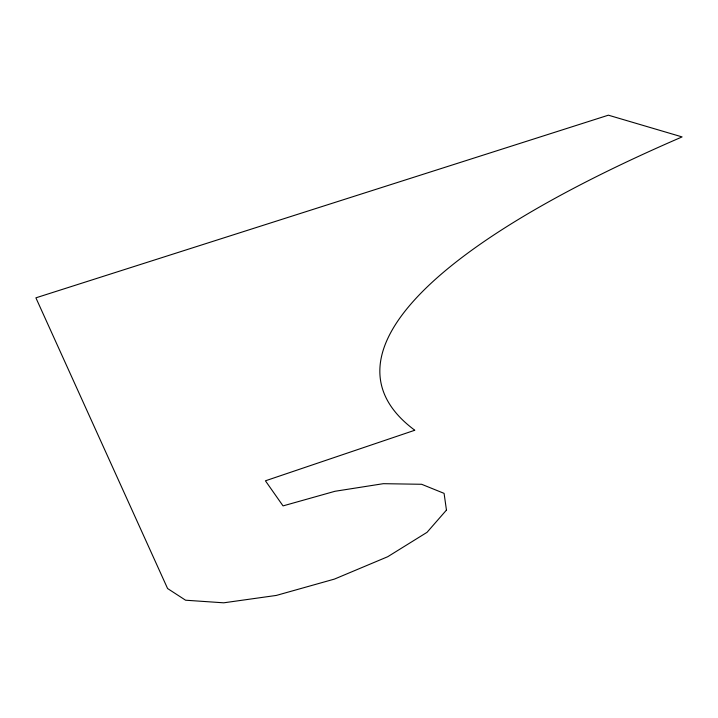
<?xml version="1.0" encoding="UTF-8"?>
<svg xmlns="http://www.w3.org/2000/svg" width="718" height="718" viewBox="0 0 718 718"><rect width="100%" height="100%" fill="white"/><g stroke="black" fill="none" stroke-linecap="round" stroke-linejoin="round"><path stroke-width="1.08" d="M446.452 510.085L427.031 532.334L387.72 556.719L334.435 579.094L276.322 595.428L223.711 602.815L185.576 600.212L167.581 588.518L35.9 297.835L608.388 115.185L682.1 136.914A1155.639 260.948 -10.7 0 0 414.816 430.244L265.427 480.809L283.036 505.894L334.974 491.283L383.331 483.681L421.628 484.282L444.083 493.365L446.452 510.085"/></g></svg>
